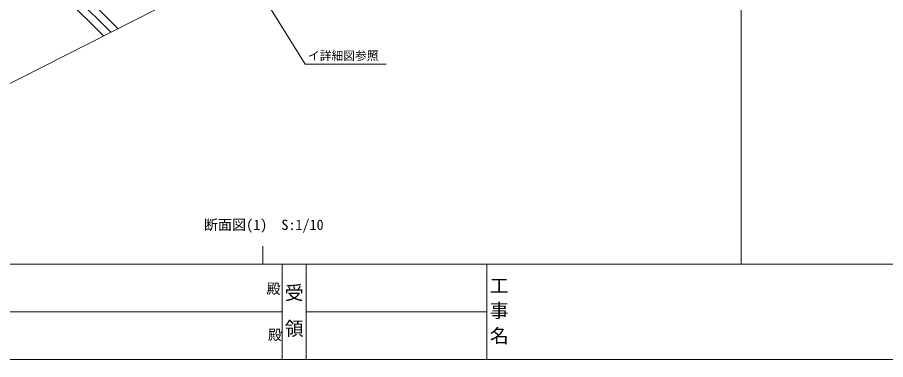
# Model space of a CAD drawing. Units: millimetres on the paper. Extents: x -401 to 401, y -279 to 279.
# Drawn here: x -202.1 to 40.3, y -278.7 to -183 of the extents above; entities that cross this region are included whole.
import ezdxf
from ezdxf.enums import TextEntityAlignment as Align

# ---------------------------------------------------------------- set-up
doc = ezdxf.new("R2010")
doc.units = ezdxf.units.MM
for name, color, linetype, lineweight in [('0-0_A-C01-補助線(非印刷)', 4, 'Continuous', 9), ('0-6_A-E01-仕上太線', 4, 'Continuous', 9), ('0-A_A-C02-ハッチング', 134, 'Continuous', 9), ('0-B_A-B03-文字_書込_小', 7, 'Continuous', 9), ('1-2_0-A01-枠A', 4, 'Continuous', 9)]:
    doc.layers.add(name, color=color, linetype=linetype, lineweight=lineweight)
doc.layers.add('1-1_0-A02-枠B', color=5, linetype='Continuous')
doc.styles.add('ＭＳ ゴシック', font='')
doc.styles.get('ＭＳ ゴシック').set_extended_font_data('MS Gothic')

msp = doc.modelspace()

# ---------------------------------------------------------------- linework, layer by layer
at = {"layer": '0-0_A-C01-補助線(非印刷)'}
for p, q in [((0, -252), (0, 278.667)), ((-133.556, -252), (-133.556, -247)), ((0, -252), (0, -247))]:
    msp.add_line(p, q, dxfattribs=at)
at = {"layer": '0-6_A-E01-仕上太線'}
msp.add_line((-253.404, -226.535), (32.268, -81.274), dxfattribs=at)
at = {"layer": '0-A_A-C02-ハッチング'}
for p, q in [((-176.027, -187.189), (-196.588, -166.624)), ((-174.007, -186.163), (-194.858, -165.308)), ((-178.046, -188.216), (-196.588, -169.671))]:
    msp.add_line(p, q, dxfattribs=at)
at = {"layer": '0-B_A-B03-文字_書込_小'}
msp.add_lwpolyline([(-134.959, -174.776), (-121.742, -196.16), (-99.175, -196.16)], dxfattribs=at)
at = {"layer": '1-2_0-A01-枠A'}
for p, q in [((-400.667, -252), (343.263, -252)), ((-128.172, -252), (-128.172, -278.667)), ((-121.505, -252), (-121.505, -278.667)), ((-71.029, -252), (-71.029, -278.667)), ((-241.361, -265.333), (-128.172, -265.333)), ((-121.505, -265.333), (-71.029, -265.333)), ((-400.667, -278.667), (345.987, -278.667))]:
    msp.add_line(p, q, dxfattribs=at)

# ---------------------------------------------------------------- texts
at = {"layer": '0-B_A-B03-文字_書込_小', "style": 'ＭＳ ゴシック'}
for s, height, p in [('イ詳細図参照', 2.405, (-120.96, -195.706)), ('断面図(1)\u3000S:1/10', 2.889, (-150.061, -243.31))]:
    msp.add_text(s, height=height, dxfattribs=at).set_placement(p, align=Align.BOTTOM_LEFT)
at = {"layer": '1-1_0-A02-枠B', "color": 6, "style": 'ＭＳ ゴシック'}
for s, height, p in [('工', 3.849, (-70.213, -261.073)), ('殿', 2.889, (-132.556, -261.151)), ('受', 3.849, (-127.438, -263.073)), ('事', 3.849, (-70.213, -268.073)), ('領', 3.849, (-127.438, -273.073)), ('殿', 2.889, (-132.161, -274.055)), ('名', 3.849, (-70.213, -275.073))]:
    msp.add_text(s, height=height, dxfattribs=at).set_placement(p, align=Align.BOTTOM_LEFT)

doc.saveas('drawing.dxf')
